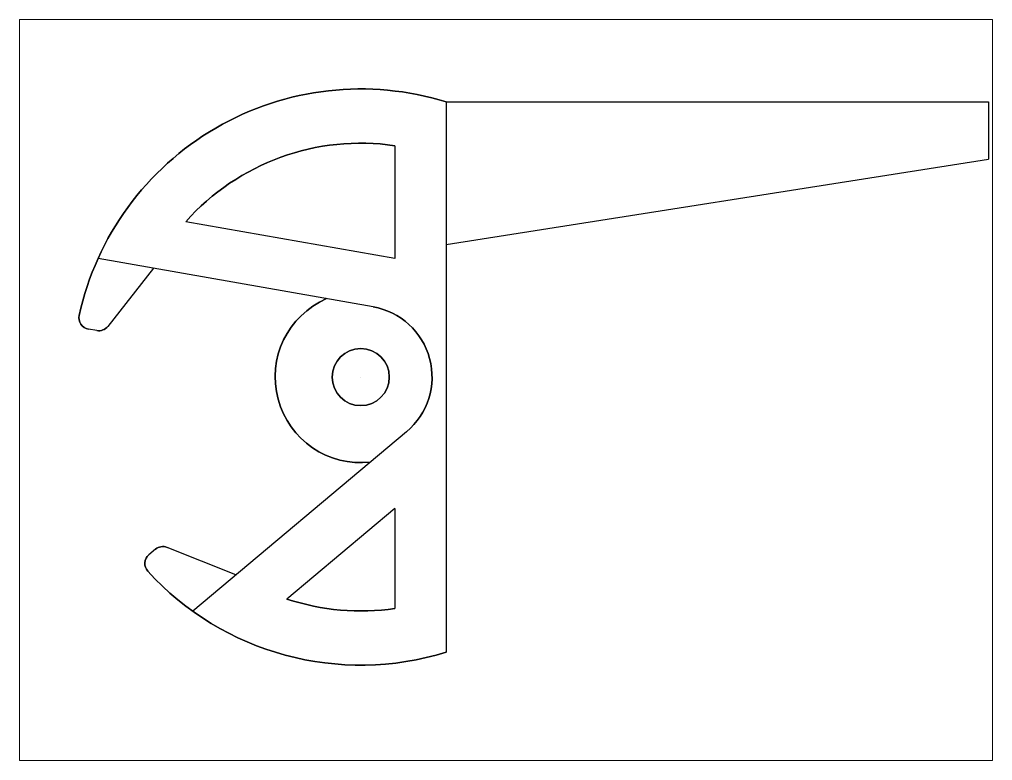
# Paper-space layout 'Layout2' of a CAD drawing. Header units: inches. Extents: x 1.05 to 9.45, y 0.8 to 7.2.
# The model-space entities are those that its viewports show. They can reach past a viewport. Long polylines and large blocks are cut down to what shows.
import ezdxf

# ---------------------------------------------------------------- set-up
doc = ezdxf.new("R2010")
doc.units = ezdxf.units.IN
doc.header["$MEASUREMENT"] = 0

msp = doc.modelspace()

# ---------------------------------------------------------------- linework, layer by layer
for p, q in [((3, 9.644), (3, -9.644)), ((3, 9.644), (22, 9.644)), ((3, 9.644), (3, 4.644)), ((22, 9.644), (22, 7.644)), ((1.2, 8.112), (1.2, 4.155)), ((3, 4.644), (22, 7.644)), ((1.2, 4.155), (-6.129, 5.447)), ((0.434, 2.462), (-9.203, 4.161)), ((-7.257, 3.818), (-8.863, 1.777)), ((-9.247, 1.63), (-9.545, 1.683)), ((0, 0), (0, 0)), ((1.607, -1.915), (-5.889, -8.205)), ((1.2, -4.606), (-2.585, -7.782)), ((1.2, -4.606), (1.2, -8.112)), ((-7.193, -6.035), (-7.424, -6.23)), ((-4.376, -6.935), (-6.787, -5.97))]:
    msp.add_line(p, q)
at = {"extrusion": (0, 0, -1)}
for p, q in [((3, 9.644), (3, -9.644)), ((3, 9.644), (22, 9.644)), ((3, 9.644), (3, 4.644)), ((22, 9.644), (22, 7.644)), ((1.2, 8.112), (1.2, 4.155)), ((3, 4.644), (22, 7.644)), ((1.2, 4.155), (-6.129, 5.447)), ((0.434, 2.462), (-9.203, 4.161)), ((-7.257, 3.818), (-8.863, 1.777)), ((-9.247, 1.63), (-9.545, 1.683)), ((0, 0), (0, 0)), ((1.607, -1.915), (-5.889, -8.205)), ((1.2, -4.606), (-2.585, -7.782)), ((1.2, -4.606), (1.2, -8.112)), ((-7.193, -6.035), (-7.424, -6.23)), ((-4.376, -6.935), (-6.787, -5.97))]:
    msp.add_line(p, q, dxfattribs=at)
msp.add_circle((0, 0), 1)
msp.add_circle((0, 0), 1, dxfattribs=at)
for centre, radius, start, end in [((0, 0), 10.1, 12.3634, 107.2793), ((0, 0), 8.2, 41.6272, 98.415), ((0, 0), 3, 263.5573, 66.4427), ((0, 0), 2.5, 100, 230), ((9.475, 2.077), 0.4, 280, 12.3634), ((9.177, 2.024), 0.4, 218.1983, 280), ((6.936, -6.342), 0.4, 50, 111.8017), ((7.167, -6.536), 0.4, 317.6366, 50), ((0, 0), 10.1, 252.7207, 317.6366), ((0, 0), 8.2, 261.585, 288.3728)]:
    msp.add_arc(centre, radius, start, end, dxfattribs=at)
for centre, radius, start, end in [((0, 0), 10.1, 72.7207, 167.6366), ((0, 0), 8.2, 81.585, 138.3728), ((0, 0), 3, 113.5573, 276.4427), ((0, 0), 2.5, 310, 80), ((-9.475, 2.077), 0.4, 167.6366, 260), ((-9.177, 2.024), 0.4, 260, 321.8017), ((-6.936, -6.342), 0.4, 68.1983, 130), ((-7.167, -6.536), 0.4, 130, 222.3634), ((0, 0), 10.1, 222.3634, 287.2793), ((0, 0), 8.2, 251.6272, 278.415)]:
    msp.add_arc(centre, radius, start, end)

psp = doc.layouts.new('Layout2')

# ---------------------------------------------------------------- viewports
at = {"layer": '0', "view_target_point": (5.0912, 0)}
psp.add_viewport(center=(5.25, 4), size=(8.4, 6.4), view_center_point=(0, -0.4537), view_height=25.980875, dxfattribs=at)

doc.saveas('drawing.dxf')
